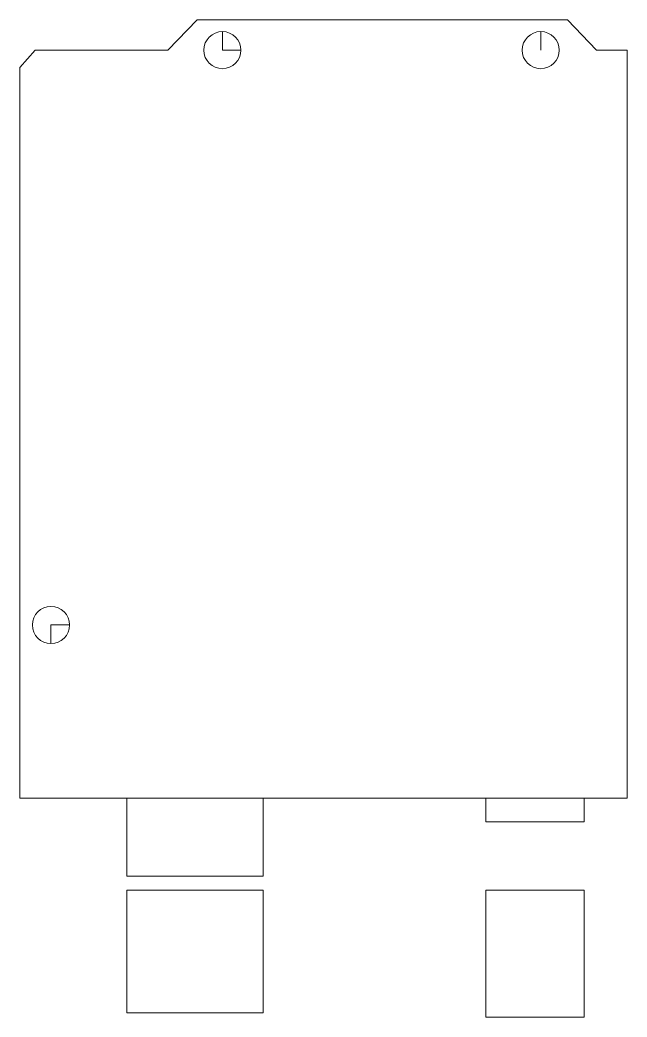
# Model space of a CAD drawing. Header units: inches. Extents: x 0 to 2.11, y -0.76 to 2.71.
import ezdxf

# ---------------------------------------------------------------- set-up
doc = ezdxf.new("R2010")
doc.units = ezdxf.units.IN
doc.layers.get('0').update_dxf_attribs({"linetype": 'CONTINUOUS', "lineweight": 0})

# ---------------------------------------------------------------- blocks, each defined once
blk = doc.blocks.new('arduino-0')
for p, q in [((0.5125, 2.6005), (0.6145, 2.705)), ((1.903, 2.705), (0.6145, 2.705)), ((1.903, 2.705), (2.0045, 2.6)), ((0.7025, 2.6), (0.7025, 2.6645)), ((1.81, 2.6), (1.81, 2.6645)), ((-0.002, 2.5395), (0.0505, 2.6005)), ((0.5125, 2.6005), (0.0505, 2.6005)), ((0.7025, 2.6), (0.767, 2.6)), ((2.1105, 2.6), (2.0045, 2.6)), ((2.1105, 0), (2.1105, 2.6)), ((-0.002, 0), (-0.002, 2.5395)), ((0.106, 0.537), (0.106, 0.6015)), ((0.106, 0.6015), (0.1705, 0.6015)), ((-0.002, 0), (2.1105, 0)), ((0, 0), (2.1105, 0)), ((0.3705, 0), (0.3705, -0.2715)), ((0.8445, -0.2715), (0.8445, 0)), ((1.6195, -0.083), (1.6195, 0)), ((1.961, 0), (1.961, -0.083)), ((1.961, -0.083), (1.6195, -0.083)), ((0.3705, -0.2715), (0.8445, -0.2715))]:
    blk.add_line(p, q)
for centre in [(0.7025, 2.6), (1.81, 2.6), (0.106, 0.6015)]:
    blk.add_circle(centre, 0.0645)
blk = doc.blocks.new('Arduino')
for p, q in [((0.1495, -0.32), (0.491, -0.32)), ((0.1495, -0.32), (0.1495, -0.7615)), ((0.491, -0.32), (0.491, -0.7615)), ((1.266, -0.32), (1.74, -0.32)), ((1.266, -0.32), (1.266, -0.7465)), ((1.74, -0.32), (1.74, -0.7465)), ((0.491, -0.7615), (0.1495, -0.7615)), ((1.266, -0.7465), (1.74, -0.7465))]:
    blk.add_line(p, q)
at = {"yscale": -1, "rotation": 180}
blk.add_blockref('arduino-0', (2.1105, 0), dxfattribs=at)

msp = doc.modelspace()

# ---------------------------------------------------------------- block references
at = {"yscale": -1, "rotation": 180}
msp.add_blockref('Arduino', (2.1105, 0), dxfattribs=at)

doc.saveas('drawing.dxf')
